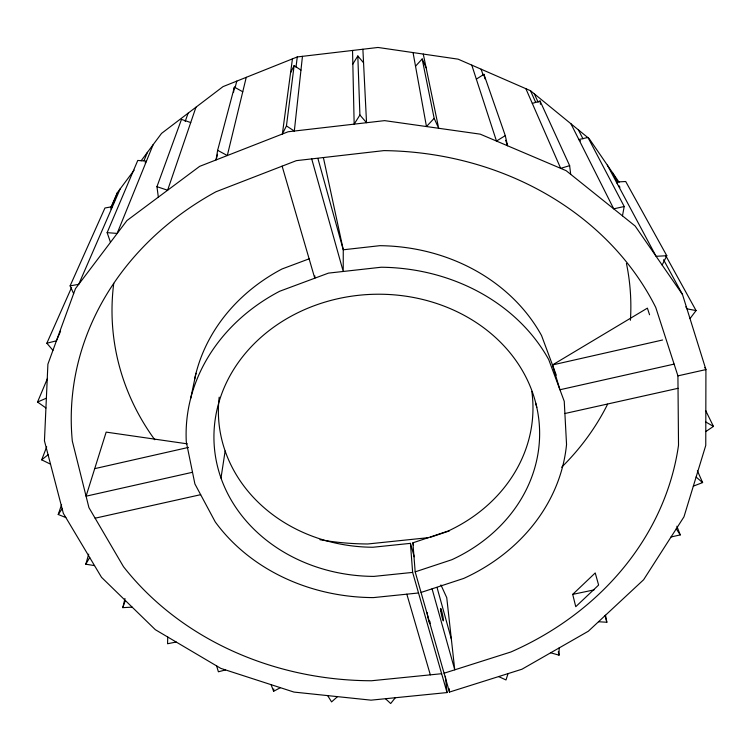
<?xml version="1.0" encoding="UTF-8"?>
<svg xmlns="http://www.w3.org/2000/svg" width="751" height="751" viewBox="0 0 751 751"><rect width="100%" height="100%" fill="white"/><g stroke="black" fill="none" stroke-linecap="round" stroke-linejoin="round"><path stroke-width="1.13" d="M663.565 259.733L682.471 294.458L705.921 369.586L705.762 445.418L683.973 516.819L643.626 579.734L588.343 631.215L521.964 669.225L449.455 692.075L415.181 571.858L412.89 542.823L448.3 530.966A157.334 137.63 -2.4 0 0 531.821 391.384M550.661 652.769L559.026 655.163L559.138 647.925M167.745 637.026L167.567 643.748L176.194 642.021M314.885 275.908L314.772 278.208L282.123 166.159M280.395 687.681L273.617 691.277L273.777 688.949M302.456 56.334L294.317 131.04L288.112 131.772L199.653 166.356L126.957 220.541L75.466 288.628L47.904 364.16L44.45 440.875L63.337 513.346L101.526 577.322L155.326 629.685L220.775 668.371L293.96 692.075L371.041 700.157L447.033 692.572L445.381 676.247M295.997 67.29L297.265 56.945L378.016 47.463L458.11 59.16L530.478 90.702L589.216 138.719L619.087 182.249M292.439 58.869L282.357 134.007L286.441 125.915L294.139 65.562L300.954 70.115M220.991 478.077L225.131 451.004M242.761 91.772L234.396 87.135L217.64 150.322L216.053 159.935L217.537 154.302M233.505 92.476L234.396 87.135M622.466 215.856L624.212 206.506L587.967 137.452L578.861 139.526L580.57 140.916M190.67 398.424L195.992 373.275M132.167 607.146L122.807 607.643L124.966 598.509M246.253 77.334L227.309 155.532L217.64 150.322M235.035 87.839L236.8 81.117M94.542 565.606L85.792 564.208L88.712 554.144M508.07 673.581L505.986 679.955L498.598 676.567M65.853 517.57L58.231 514.491L61.591 504.597M195.964 107.215L167.614 190.228L156.95 186.68L181.479 119.4L190.716 122.563M122.807 607.643L125.295 600.453M185.178 121.474L188.116 113.194M113.363 203.549L117.372 192.65L134.138 170.158M50.514 464.165L41.69 459.847L46.693 446.836M153.129 144.68L117.137 233.42L107.14 232.65L137.771 160.442L146.464 161.146L145.15 162.892M143.995 160.676L147.421 152.34M45.933 407.971L37.55 402.038L47.491 378.401M60.568 331.2L56.419 340.813L46.853 343.226L52.945 350.351M111.167 207.567L115.767 197.015M120.16 188.905L78.714 284.347L70.106 285.878L73.645 293.622M110.96 207.332L117.372 192.65M46.853 343.226L71.58 287.483M70.106 285.878L104.943 207.999L112.462 206.628L110.735 208.938M290.581 72.734L294.139 65.562M662.138 265.047L666.794 255.715L625.705 181.507L616.374 182.024L617.566 183.77M85.792 564.208L89.716 557.533M352.839 64.042L357.814 55.978L363.559 62.784M357.814 55.978L359.907 115.025L354.162 124.131L352.538 50.448M58.231 514.491L62.155 508.803M141.132 160.78L161.531 133.415L223.009 86.628L297.265 56.945M690 318.584L696.064 310.567L665.602 255.378M395.336 697.726L390.68 703.537L385.47 698.712M415.519 66.219L422.165 58.972L426.117 67.759M422.165 58.972L434.162 118.348L426.465 126.544L413.05 52.579M572.703 594.379L595.233 572.947L598.613 585.067L575.754 606.686L572.703 594.379L594.05 589.901M337.509 696.637L331.576 701.903L327.671 695.604M41.69 459.847L48.064 454.759M705.79 431.562L713.45 426.408L705.705 410.609M476.341 79.137L483.935 74.311L505.282 135.621L507.563 145.769L505.667 140.296M505.282 135.621L496.486 141.066L471.778 65.121M674.107 364.104L559.946 389.75L552.483 364.948L647.39 308.135L649.559 314.763M37.55 402.038L46.374 398.18M693.314 486.16L702.617 482.574L697.397 470.783M309.29 258.776L282.019 268.98A184.098 161.136 -2.4 0 0 194.669 378.917M430.511 537.228L449.342 530.919M415.181 571.858L451.783 559.739A162.892 141.047 -2.4 0 0 485.85 329.398A162.892 141.047 -2.4 0 0 225.272 385.16A162.892 141.047 -2.4 0 0 373.942 576.392L412.637 572.403L447.033 692.572M421.048 592.445L463.761 578.411A190.613 165.136 -2.4 0 0 566.545 444.461L564.245 401.287L548.718 359.579A190.613 165.136 -2.4 0 0 381.189 267.234L328.487 273.111L279.691 291.247A190.613 165.136 -2.4 0 0 186.295 441.851L194.894 483.916L215.265 521.936A190.613 165.136 -2.4 0 0 373.444 597.599L418.523 592.98M444.076 673.215L510.905 651.981A304.868 265.009 -2.4 0 0 678.519 445.23L677.918 375.857L655.764 307.459A304.868 265.009 -2.4 0 0 383.921 150.613L296.363 160.648L215.941 191.777A304.868 265.009 -2.4 0 0 72.312 441.062L88.928 507.62L123.455 566.639A304.868 265.009 -2.4 0 0 371.492 680.753L441.635 673.713M532.309 103.422L540.063 101.019L569.643 165.652L570.685 174.316L635.168 226.042L682.471 294.458M569.643 165.652L560.687 168.355L480.236 134.157L384.625 120.629L294.317 131.04L286.441 125.915M225.544 669.911L218.4 671.788L216.635 665.921M94.71 468.652L188.482 447.408M552.483 364.948L662.598 339.996M624.212 206.506L613.727 208.844L570.938 123.774M192.509 472.276L86.074 496.186L106.163 432.116L187.206 443.832M677.918 375.857L705.921 369.586L704.842 367.511M671.028 536.974L680.256 534.909L676.867 526.235M95.114 518.199L200.658 494.684M564.893 413.519L678.022 388.314M428.389 537.669L367.793 543.977A259.461 235.354 -2.5 0 1 319.935 539.697M414.242 556.791L410.421 543.358L372.984 547.244A157.334 137.63 -2.4 0 1 219.189 397.138M666.794 255.715L656.092 256.307L607.315 165.098M598.509 621.734L606.846 622.25L605.503 615.21M696.064 310.567L686.958 308.839L685.851 306.793M705.809 422.006L713.45 426.408M570.685 174.316L566.151 170.684L560.687 168.355L525.869 88.693M696.102 477.045L702.617 482.574M359.907 115.025L366.535 122.704L362.883 49.237M618.768 185.516L619.96 187.252M676.257 528.817L680.256 534.909M612.553 172.721L617.425 181.798M578.383 129.857L582.983 138.822M440.921 584.926L446.751 597.674L454.759 669.817L432.078 588.822M434.162 118.348L438.678 128.271L423.273 54.072M534.327 93.847L538.167 102.343M530.478 90.702L535.66 102.314M271.083 684.668L273.617 691.277M556.284 375.171L541.555 335.556A184.098 161.136 -2.4 0 0 379.846 245.68L343.263 249.783L317.936 158.583M107.14 232.65L110.472 242.244M481.091 69.176L483.353 75.701M406.826 594.172L430.332 674.849M412.89 542.823L413.519 545.066M311.712 158.893L343.226 271.468L343.263 249.783L323.381 157.513M437.026 587.423L451.323 638.913M604.987 615.529L606.846 622.25M535.641 403.034L536.796 407.427M483.935 74.311L484.958 78.817M558.275 651.727L559.026 655.163M156.95 186.68L158.339 197.147M540.063 101.019L540.485 104.323M449.089 688.583L449.455 692.075M410.421 543.358L412.637 572.403M607.625 404.151A259.442 235.335 -2.5 0 1 561.607 467.244M630.418 320.255A259.442 235.335 -2.5 0 0 627.714 270.107A259.461 235.354 -2.5 0 0 626.428 263.441M154.781 439.748A259.461 235.354 -2.5 0 1 113.748 283.334M430.004 623.236A6.365 0.582 78.1 0 1 428.737 620.739A6.365 0.582 78.1 0 1 427.178 612.638M429.825 621.227A6.365 0.582 78.1 0 1 429.966 622.391M440.809 611.004A6.374 0.516 78 0 0 443.268 620.899A6.374 0.516 78 0 0 441.982 612.206A6.374 0.516 78 0 0 440.809 611.004"/></g></svg>
